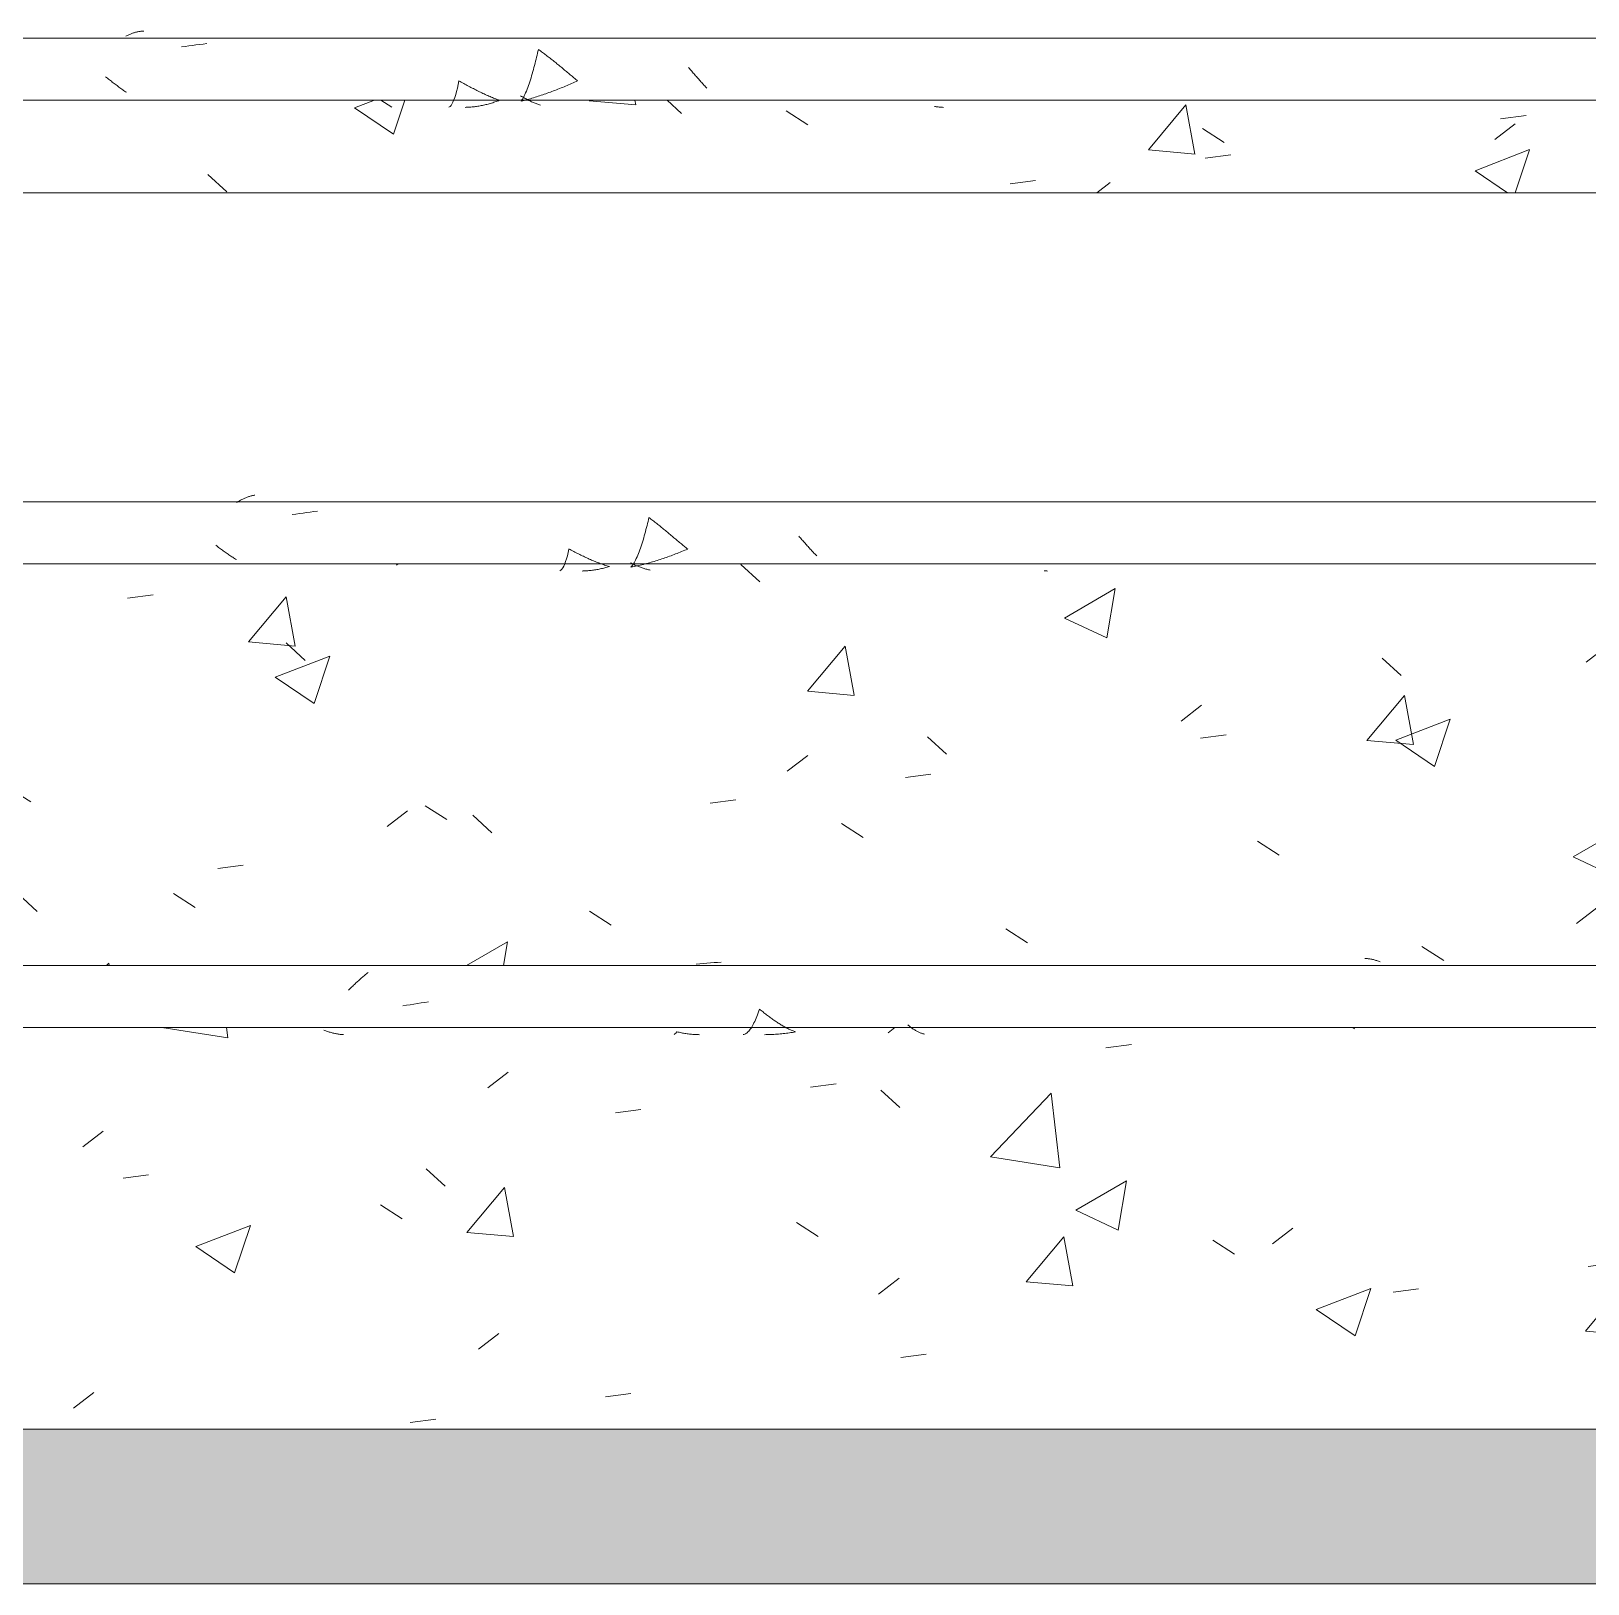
# Model space of a CAD drawing. Header units: millimetres. Extents: x -12680 to 112808, y -16580 to 93550.
# Drawn here: x 87789 to 88292, y -500 to 2 of the extents above; entities that cross this region are included whole.
import ezdxf

# ---------------------------------------------------------------- set-up
doc = ezdxf.new("R2010")
doc.units = ezdxf.units.MM
doc.linetypes.add('Grid Line', pattern=[14, 10, -2, 0, -2])
for name, color, linetype, lineweight in [('NET CAT', 3, 'Continuous', 5), ('NET THAY 1', 41, 'Continuous', 5), ('NET-CAT', 3, 'Continuous', 9), ('NET-THAY', 2, 'Continuous', 15), ('TRUC', 225, 'Continuous', 5)]:
    doc.layers.add(name, color=color, linetype=linetype, lineweight=lineweight)

# ---------------------------------------------------------------- blocks, each defined once
blk = doc.blocks.new('FP_258-MẶT CẮT B-B')
at = {"layer": 'NET THAY 1', "color": 7}
for p, q in [((89109.69, -300), (87285.13, -300)), ((87285.13, -320), (89109.69, -320))]:
    blk.add_line(p, q, dxfattribs=at)
at = {"layer": 'NET THAY 1'}
for p, q in [((88004.99, -299.4), (88003.83, -299.5)), ((88006.15, -299.3), (88004.99, -299.4)), ((88007.31, -299.21), (88006.15, -299.3)), ((88008.47, -299.12), (88007.31, -299.21)), ((88009.62, -299.03), (88008.47, -299.12)), ((88010.78, -298.94), (88009.62, -299.03)), ((88011.94, -298.86), (88010.78, -298.94)), ((88220.4, -297.68), (88220.13, -297.67)), ((88220.68, -297.7), (88220.4, -297.68)), ((88220.95, -297.72), (88220.68, -297.7)), ((88221.23, -297.75), (88220.95, -297.72)), ((88221.51, -297.78), (88221.23, -297.75)), ((88221.78, -297.82), (88221.51, -297.78)), ((88222.06, -297.87), (88221.78, -297.82)), ((88222.34, -297.92), (88222.06, -297.87)), ((88222.61, -297.98), (88222.34, -297.92)), ((88222.89, -298.05), (88222.61, -297.98)), ((88223.16, -298.12), (88222.89, -298.05)), ((88223.44, -298.19), (88223.16, -298.12)), ((88223.71, -298.28), (88223.44, -298.19)), ((88223.99, -298.37), (88223.71, -298.28)), ((88224.26, -298.46), (88223.99, -298.37)), ((88224.53, -298.56), (88224.26, -298.46)), ((88224.81, -298.67), (88224.53, -298.56)), ((88225.08, -298.78), (88224.81, -298.67)), ((87892.19, -307.11), (87891.92, -307.37)), ((87892.45, -306.86), (87892.19, -307.11)), ((87892.72, -306.61), (87892.45, -306.86)), ((87892.99, -306.36), (87892.72, -306.61)), ((87893.25, -306.11), (87892.99, -306.36)), ((87893.52, -305.86), (87893.25, -306.11)), ((87893.78, -305.61), (87893.52, -305.86)), ((87894.05, -305.37), (87893.78, -305.61)), ((87894.31, -305.13), (87894.05, -305.37)), ((87894.57, -304.89), (87894.31, -305.13)), ((87894.83, -304.65), (87894.57, -304.89)), ((87895.1, -304.41), (87894.83, -304.65)), ((87895.36, -304.18), (87895.1, -304.41)), ((87895.62, -303.95), (87895.36, -304.18)), ((87895.88, -303.73), (87895.62, -303.95)), ((87896.13, -303.5), (87895.88, -303.73)), ((87896.39, -303.28), (87896.13, -303.5)), ((87896.65, -303.06), (87896.39, -303.28)), ((87896.91, -302.85), (87896.65, -303.06)), ((87897.16, -302.63), (87896.91, -302.85)), ((87897.42, -302.43), (87897.16, -302.63)), ((87897.68, -302.22), (87897.42, -302.43)), ((87891.65, -307.63), (87891.38, -307.88)), ((87891.92, -307.37), (87891.65, -307.63)), ((87914.89, -312.07), (87913.7, -312.26)), ((87916.07, -311.88), (87914.89, -312.07)), ((87917.25, -311.69), (87916.07, -311.88)), ((87910.15, -312.83), (87908.97, -313.01)), ((87911.34, -312.64), (87910.15, -312.83)), ((87912.52, -312.45), (87911.34, -312.64)), ((87913.7, -312.26), (87912.52, -312.45)), ((88023.21, -316.99), (88022.99, -317.52)), ((88023.43, -316.43), (88023.21, -316.99)), ((88023.65, -315.86), (88023.43, -316.43)), ((88023.87, -315.26), (88023.65, -315.86)), ((88024.08, -314.66), (88023.87, -315.26)), ((88024.29, -314.04), (88024.08, -314.66)), ((88024.58, -314.28), (88024.29, -314.04)), ((88024.88, -314.52), (88024.58, -314.28)), ((88025.17, -314.75), (88024.88, -314.52)), ((88025.46, -314.99), (88025.17, -314.75)), ((88025.76, -315.22), (88025.46, -314.99)), ((88026.05, -315.45), (88025.76, -315.22)), ((88026.34, -315.68), (88026.05, -315.45)), ((88026.63, -315.91), (88026.34, -315.68)), ((88026.93, -316.13), (88026.63, -315.91)), ((88027.22, -316.35), (88026.93, -316.13)), ((88027.51, -316.57), (88027.22, -316.35)), ((88027.8, -316.79), (88027.51, -316.57)), ((88028.08, -317), (88027.8, -316.79)), ((88028.37, -317.21), (88028.08, -317)), ((88028.66, -317.41), (88028.37, -317.21)), ((87883.7, -320.96), (87883.41, -320.84)), ((87883.99, -321.07), (87883.7, -320.96)), ((87884.28, -321.18), (87883.99, -321.07)), ((87884.57, -321.29), (87884.28, -321.18)), ((87884.87, -321.38), (87884.57, -321.29)), ((87885.16, -321.48), (87884.87, -321.38)), ((87885.45, -321.57), (87885.16, -321.48)), ((87885.74, -321.65), (87885.45, -321.57)), ((87886.03, -321.73), (87885.74, -321.65)), ((87886.32, -321.81), (87886.03, -321.73)), ((87886.61, -321.88), (87886.32, -321.81)), ((87886.9, -321.94), (87886.61, -321.88)), ((87887.19, -322), (87886.9, -321.94)), ((87887.48, -322.06), (87887.19, -322)), ((87887.77, -322.11), (87887.48, -322.06)), ((87888.06, -322.15), (87887.77, -322.11)), ((87888.35, -322.19), (87888.06, -322.15)), ((87888.64, -322.23), (87888.35, -322.19)), ((87888.93, -322.26), (87888.64, -322.23)), ((87889.22, -322.28), (87888.93, -322.26)), ((87889.5, -322.3), (87889.22, -322.28)), ((87996.97, -322.1), (87996.66, -322.27)), ((87997.27, -321.81), (87996.97, -322.1)), ((87997.56, -321.42), (87997.27, -321.81)), ((87997.94, -321.49), (87997.57, -321.41)), ((87998.31, -321.57), (87997.94, -321.49)), ((87998.68, -321.65), (87998.31, -321.57)), ((87999.04, -321.72), (87998.68, -321.65)), ((87999.41, -321.79), (87999.04, -321.72)), ((87999.78, -321.86), (87999.41, -321.79)), ((88000.15, -321.92), (87999.78, -321.86)), ((88000.52, -321.97), (88000.15, -321.92)), ((88000.88, -322.03), (88000.52, -321.97)), ((88001.25, -322.07), (88000.88, -322.03)), ((88001.62, -322.12), (88001.25, -322.07)), ((88001.99, -322.16), (88001.62, -322.12)), ((88002.35, -322.19), (88001.99, -322.16)), ((88002.72, -322.22), (88002.35, -322.19)), ((88003.09, -322.25), (88002.72, -322.22)), ((88003.46, -322.28), (88003.09, -322.25)), ((88003.82, -322.29), (88003.46, -322.28)), ((88019.29, -322.26), (88019.04, -322.31)), ((88019.55, -322.17), (88019.29, -322.26)), ((88019.81, -322.04), (88019.55, -322.17)), ((88020.06, -321.89), (88019.81, -322.04)), ((88020.32, -321.69), (88020.06, -321.89)), ((88020.57, -321.46), (88020.32, -321.69)), ((88020.82, -321.2), (88020.57, -321.46)), ((88021.07, -320.91), (88020.82, -321.2)), ((88021.32, -320.59), (88021.07, -320.91)), ((88021.57, -320.23), (88021.32, -320.59)), ((88021.81, -319.85), (88021.57, -320.23)), ((88022.05, -319.43), (88021.81, -319.85)), ((88022.29, -318.99), (88022.05, -319.43)), ((88022.52, -318.53), (88022.29, -318.99)), ((88022.76, -318.04), (88022.52, -318.53)), ((88022.99, -317.52), (88022.76, -318.04)), ((88027.99, -322.28), (88027.49, -322.3)), ((88028.49, -322.25), (88027.99, -322.28)), ((88028.99, -322.23), (88028.49, -322.25)), ((88028.95, -317.62), (88028.66, -317.41)), ((88029.24, -317.82), (88028.95, -317.62)), ((88029.49, -322.2), (88028.99, -322.23)), ((88029.52, -318.01), (88029.24, -317.82)), ((88029.99, -322.16), (88029.49, -322.2)), ((88029.81, -318.21), (88029.52, -318.01)), ((88030.09, -318.4), (88029.81, -318.21)), ((88030.49, -322.12), (88029.99, -322.16)), ((88030.38, -318.58), (88030.09, -318.4)), ((88030.66, -318.76), (88030.38, -318.58)), ((88030.99, -322.08), (88030.49, -322.12)), ((88030.95, -318.94), (88030.66, -318.76)), ((88031.23, -319.12), (88030.95, -318.94)), ((88031.5, -322.03), (88030.99, -322.08)), ((88031.51, -319.29), (88031.23, -319.12)), ((88032, -321.98), (88031.5, -322.03)), ((88031.8, -319.45), (88031.51, -319.29)), ((88032.08, -319.62), (88031.8, -319.45)), ((88032.5, -321.92), (88032, -321.98)), ((88032.36, -319.77), (88032.08, -319.62)), ((88032.64, -319.93), (88032.36, -319.77)), ((88033, -321.86), (88032.5, -321.92)), ((88032.92, -320.08), (88032.64, -319.93)), ((88033.2, -320.22), (88032.92, -320.08)), ((88033.5, -321.8), (88033, -321.86)), ((88033.48, -320.36), (88033.2, -320.22)), ((88033.77, -320.5), (88033.48, -320.36)), ((88034, -321.73), (88033.5, -321.8)), ((88034.04, -320.63), (88033.77, -320.5)), ((88034.5, -321.66), (88034, -321.73)), ((88034.32, -320.76), (88034.04, -320.63)), ((88034.6, -320.88), (88034.32, -320.76)), ((88035, -321.59), (88034.5, -321.66)), ((88034.88, -321), (88034.6, -320.88)), ((88035.16, -321.11), (88034.88, -321)), ((88035.5, -321.51), (88035, -321.59)), ((88035.44, -321.22), (88035.16, -321.11)), ((88035.72, -321.33), (88035.44, -321.22)), ((88036, -321.43), (88035.5, -321.51)), ((88036, -321.43), (88035.72, -321.33)), ((88072.48, -319.31), (88072.25, -319.12)), ((88072.71, -319.5), (88072.48, -319.31)), ((88072.94, -319.68), (88072.71, -319.5)), ((88073.16, -319.86), (88072.94, -319.68)), ((88073.39, -320.03), (88073.16, -319.86)), ((88073.62, -320.2), (88073.39, -320.03)), ((88073.85, -320.36), (88073.62, -320.2)), ((88074.07, -320.51), (88073.85, -320.36)), ((88074.3, -320.66), (88074.07, -320.51)), ((88074.52, -320.81), (88074.3, -320.66)), ((88074.75, -320.94), (88074.52, -320.81)), ((88074.97, -321.07), (88074.75, -320.94)), ((88075.2, -321.2), (88074.97, -321.07)), ((88075.42, -321.32), (88075.2, -321.2)), ((88075.65, -321.43), (88075.42, -321.32)), ((88075.87, -321.53), (88075.65, -321.43)), ((88076.09, -321.63), (88075.87, -321.53)), ((88076.32, -321.73), (88076.09, -321.63)), ((88076.54, -321.81), (88076.32, -321.73)), ((88076.76, -321.89), (88076.54, -321.81)), ((88076.98, -321.97), (88076.76, -321.89)), ((88077.2, -322.03), (88076.98, -321.97)), ((88077.43, -322.09), (88077.2, -322.03)), ((88077.65, -322.15), (88077.43, -322.09)), ((87889.79, -322.32), (87889.5, -322.3)), ((88004.19, -322.31), (88003.82, -322.29)), ((88004.56, -322.32), (88004.19, -322.31)), ((88004.93, -322.33), (88004.56, -322.32)), ((88026.49, -322.32), (88025.98, -322.33)), ((88026.99, -322.31), (88026.49, -322.32)), ((88027.49, -322.3), (88026.99, -322.31))]:
    blk.add_line(p, q, dxfattribs=at)
blk = doc.blocks.new('FP_259-MẶT CẮT B-B')
at = {"layer": 'NET THAY 1', "color": 7}
for p, q in [((89074.01, -150), (87285.13, -150)), ((87285.13, -170), (89074.01, -170))]:
    blk.add_line(p, q, dxfattribs=at)
at = {"layer": 'NET THAY 1'}
for p, q in [((87855.39, -150.04), (87855.14, -150.19)), ((87855.64, -149.88), (87855.39, -150.04)), ((87855.89, -149.74), (87855.64, -149.88)), ((87856.14, -149.59), (87855.89, -149.74)), ((87856.39, -149.45), (87856.14, -149.59)), ((87856.64, -149.32), (87856.39, -149.45)), ((87856.89, -149.19), (87856.64, -149.32)), ((87857.14, -149.07), (87856.89, -149.19)), ((87857.38, -148.95), (87857.14, -149.07)), ((87857.63, -148.84), (87857.38, -148.95)), ((87857.88, -148.73), (87857.63, -148.84)), ((87858.12, -148.62), (87857.88, -148.73)), ((87858.37, -148.53), (87858.12, -148.62)), ((87858.61, -148.43), (87858.37, -148.53)), ((87858.86, -148.34), (87858.61, -148.43)), ((87859.11, -148.26), (87858.86, -148.34)), ((87859.35, -148.18), (87859.11, -148.26)), ((87859.6, -148.11), (87859.35, -148.18)), ((87859.84, -148.05), (87859.6, -148.11)), ((87860.09, -147.98), (87859.84, -148.05)), ((87860.33, -147.93), (87860.09, -147.98)), ((87860.58, -147.88), (87860.33, -147.93)), ((87860.82, -147.83), (87860.58, -147.88)), ((87861.06, -147.79), (87860.82, -147.83)), ((87874.32, -153.92), (87873.15, -154.08)), ((87875.49, -153.75), (87874.32, -153.92)), ((87876.65, -153.58), (87875.49, -153.75)), ((87877.82, -153.42), (87876.65, -153.58)), ((87878.99, -153.26), (87877.82, -153.42)), ((87880.15, -153.1), (87878.99, -153.26)), ((87881.32, -152.94), (87880.15, -153.1)), ((87988.41, -155.67), (87988.25, -156.31)), ((87988.56, -155.04), (87988.41, -155.67)), ((87988.88, -155.28), (87988.56, -155.04)), ((87989.2, -155.51), (87988.88, -155.28)), ((87989.51, -155.75), (87989.2, -155.51)), ((87989.83, -156), (87989.51, -155.75)), ((87990.15, -156.24), (87989.83, -156)), ((87987.04, -160.98), (87986.85, -161.65)), ((87987.22, -160.3), (87987.04, -160.98)), ((87987.41, -159.63), (87987.22, -160.3)), ((87987.58, -158.95), (87987.41, -159.63)), ((87987.76, -158.28), (87987.58, -158.95)), ((87987.93, -157.62), (87987.76, -158.28)), ((87988.09, -156.96), (87987.93, -157.62)), ((87988.25, -156.31), (87988.09, -156.96)), ((87990.46, -156.48), (87990.15, -156.24)), ((87990.77, -156.73), (87990.46, -156.48)), ((87991.09, -156.98), (87990.77, -156.73)), ((87991.4, -157.23), (87991.09, -156.98)), ((87991.71, -157.48), (87991.4, -157.23)), ((87992.03, -157.73), (87991.71, -157.48)), ((87992.34, -157.98), (87992.03, -157.73)), ((87992.65, -158.23), (87992.34, -157.98)), ((87992.96, -158.49), (87992.65, -158.23)), ((87993.27, -158.74), (87992.96, -158.49)), ((87993.58, -159), (87993.27, -158.74)), ((87993.88, -159.25), (87993.58, -159)), ((87994.19, -159.51), (87993.88, -159.25)), ((87994.5, -159.77), (87994.19, -159.51)), ((87994.8, -160.02), (87994.5, -159.77)), ((87995.11, -160.28), (87994.8, -160.02)), ((87995.42, -160.53), (87995.11, -160.28)), ((87995.72, -160.79), (87995.42, -160.53)), ((87996.02, -161.05), (87995.72, -160.79)), ((87996.33, -161.3), (87996.02, -161.05)), ((88037.29, -161.34), (88037.04, -161.05)), ((87848.72, -164.2), (87848.42, -163.96)), ((87849.03, -164.44), (87848.72, -164.2)), ((87849.34, -164.67), (87849.03, -164.44)), ((87849.65, -164.9), (87849.34, -164.67)), ((87849.96, -165.13), (87849.65, -164.9)), ((87850.26, -165.36), (87849.96, -165.13)), ((87850.57, -165.59), (87850.26, -165.36)), ((87850.87, -165.81), (87850.57, -165.59)), ((87851.18, -166.03), (87850.87, -165.81)), ((87851.48, -166.25), (87851.18, -166.03)), ((87962.66, -165.21), (87962.41, -166.33)), ((87963.05, -165.4), (87962.66, -165.19)), ((87963.44, -165.61), (87963.05, -165.4)), ((87963.83, -165.82), (87963.44, -165.61)), ((87964.22, -166.02), (87963.83, -165.82)), ((87964.61, -166.22), (87964.22, -166.02)), ((87985.39, -166.1), (87985.16, -166.68)), ((87985.61, -165.51), (87985.39, -166.1)), ((87985.83, -164.9), (87985.61, -165.51)), ((87986.04, -164.27), (87985.83, -164.9)), ((87986.25, -163.63), (87986.04, -164.27)), ((87986.45, -162.98), (87986.25, -163.63)), ((87986.65, -162.32), (87986.45, -162.98)), ((87986.85, -161.65), (87986.65, -162.32)), ((87996.63, -161.55), (87996.33, -161.3)), ((87996.93, -161.81), (87996.63, -161.55)), ((87997.23, -162.06), (87996.93, -161.81)), ((87997.53, -162.31), (87997.23, -162.06)), ((87997.83, -162.57), (87997.53, -162.31)), ((87998.13, -162.82), (87997.83, -162.57)), ((87998.43, -163.06), (87998.13, -162.82)), ((87998.73, -163.31), (87998.43, -163.06)), ((87999.13, -166.04), (87998.64, -166.24)), ((87999.03, -163.56), (87998.73, -163.31)), ((87999.32, -163.8), (87999.03, -163.56)), ((87999.62, -165.84), (87999.13, -166.04)), ((87999.62, -164.05), (87999.32, -163.8)), ((87999.92, -164.29), (87999.62, -164.05)), ((88000.11, -165.64), (87999.62, -165.84)), ((88000.21, -164.53), (87999.92, -164.29)), ((88000.6, -165.44), (88000.11, -165.64)), ((88000.5, -164.76), (88000.21, -164.53)), ((88000.8, -165), (88000.5, -164.76)), ((88001.09, -165.23), (88000.6, -165.44)), ((88001.09, -165.23), (88000.8, -165)), ((88037.55, -161.63), (88037.29, -161.34)), ((88037.8, -161.91), (88037.55, -161.63)), ((88038.05, -162.2), (88037.8, -161.91)), ((88038.3, -162.49), (88038.05, -162.2)), ((88038.54, -162.77), (88038.3, -162.49)), ((88038.79, -163.05), (88038.54, -162.77)), ((88039.04, -163.33), (88038.79, -163.05)), ((88039.28, -163.61), (88039.04, -163.33)), ((88039.53, -163.89), (88039.28, -163.61)), ((88039.77, -164.16), (88039.53, -163.89)), ((88040.02, -164.44), (88039.77, -164.16)), ((88040.26, -164.71), (88040.02, -164.44)), ((88040.5, -164.98), (88040.26, -164.71)), ((88040.74, -165.24), (88040.5, -164.98)), ((88040.98, -165.5), (88040.74, -165.24)), ((88041.22, -165.76), (88040.98, -165.5)), ((88041.46, -166.02), (88041.22, -165.76)), ((88041.7, -166.27), (88041.46, -166.02)), ((87851.78, -166.47), (87851.48, -166.25)), ((87852.09, -166.68), (87851.78, -166.47)), ((87852.39, -166.89), (87852.09, -166.68)), ((87852.69, -167.1), (87852.39, -166.89)), ((87852.99, -167.31), (87852.69, -167.1)), ((87853.29, -167.51), (87852.99, -167.31)), ((87853.6, -167.71), (87853.29, -167.51)), ((87853.9, -167.9), (87853.6, -167.71)), ((87854.19, -168.09), (87853.9, -167.9)), ((87854.49, -168.28), (87854.19, -168.09)), ((87854.79, -168.47), (87854.49, -168.28)), ((87855.09, -168.65), (87854.79, -168.47)), ((87961.02, -170.72), (87960.71, -171.29)), ((87961.32, -170.04), (87961.02, -170.72)), ((87961.61, -169.25), (87961.32, -170.04)), ((87961.89, -168.36), (87961.61, -169.25)), ((87962.16, -167.39), (87961.89, -168.36)), ((87962.41, -166.33), (87962.16, -167.39)), ((87965, -166.42), (87964.61, -166.22)), ((87965.39, -166.62), (87965, -166.42)), ((87965.78, -166.82), (87965.39, -166.62)), ((87966.17, -167.01), (87965.78, -166.82)), ((87966.56, -167.2), (87966.17, -167.01)), ((87966.94, -167.39), (87966.56, -167.2)), ((87967.33, -167.58), (87966.94, -167.39)), ((87967.72, -167.76), (87967.33, -167.58)), ((87968.1, -167.94), (87967.72, -167.76)), ((87968.49, -168.12), (87968.1, -167.94)), ((87968.87, -168.29), (87968.49, -168.12)), ((87969.26, -168.46), (87968.87, -168.29)), ((87969.64, -168.63), (87969.26, -168.46)), ((87970.02, -168.8), (87969.64, -168.63)), ((87970.41, -168.96), (87970.02, -168.8)), ((87970.79, -169.12), (87970.41, -168.96)), ((87971.17, -169.27), (87970.79, -169.12)), ((87971.55, -169.42), (87971.17, -169.27)), ((87971.94, -169.57), (87971.55, -169.42)), ((87972.32, -169.72), (87971.94, -169.57)), ((87972.7, -169.86), (87972.32, -169.72)), ((87973.08, -170), (87972.7, -169.86)), ((87973.46, -170.13), (87973.08, -170)), ((87973.84, -170.27), (87973.46, -170.13)), ((87974.22, -170.39), (87973.84, -170.27)), ((87974.6, -170.52), (87974.22, -170.39)), ((87974.65, -171.19), (87974.28, -171.29)), ((87974.98, -170.64), (87974.6, -170.52)), ((87975.01, -171.09), (87974.65, -171.19)), ((87975.36, -170.75), (87974.98, -170.64)), ((87975.37, -170.98), (87975.01, -171.09)), ((87975.74, -170.86), (87975.36, -170.75)), ((87975.74, -170.86), (87975.37, -170.98)), ((87982.86, -169.81), (87982.57, -169.66)), ((87983, -170.79), (87982.74, -171.1)), ((87983.24, -171), (87982.74, -171.1)), ((87983.16, -169.96), (87982.86, -169.81)), ((87983.25, -170.45), (87983, -170.79)), ((87983.45, -170.11), (87983.16, -169.96)), ((87983.75, -170.9), (87983.24, -171)), ((87983.5, -170.07), (87983.25, -170.45)), ((87983.75, -170.25), (87983.45, -170.11)), ((87983.75, -169.67), (87983.5, -170.07)), ((87983.99, -169.24), (87983.75, -169.67)), ((87984.04, -170.39), (87983.75, -170.25)), ((87984.25, -170.79), (87983.75, -170.9)), ((87984.23, -168.78), (87983.99, -169.24)), ((87984.33, -170.52), (87984.04, -170.39)), ((87984.47, -168.29), (87984.23, -168.78)), ((87984.75, -170.68), (87984.25, -170.79)), ((87984.63, -170.65), (87984.33, -170.52)), ((87984.7, -167.78), (87984.47, -168.29)), ((87984.92, -170.78), (87984.63, -170.65)), ((87984.94, -167.24), (87984.7, -167.78)), ((87985.25, -170.56), (87984.75, -170.68)), ((87985.21, -170.9), (87984.92, -170.78)), ((87985.16, -166.68), (87984.94, -167.24)), ((87985.5, -171.01), (87985.21, -170.9)), ((87985.75, -170.44), (87985.25, -170.56)), ((87985.8, -171.13), (87985.5, -171.01)), ((87986.25, -170.32), (87985.75, -170.44)), ((87986.09, -171.23), (87985.8, -171.13)), ((87986.75, -170.19), (87986.25, -170.32)), ((87987.25, -170.06), (87986.75, -170.19)), ((87987.75, -169.93), (87987.25, -170.06)), ((87988.25, -169.79), (87987.75, -169.93)), ((87988.74, -169.65), (87988.25, -169.79)), ((87989.24, -169.51), (87988.74, -169.65)), ((87989.74, -169.36), (87989.24, -169.51)), ((87990.24, -169.21), (87989.74, -169.36)), ((87990.74, -169.06), (87990.24, -169.21)), ((87991.23, -168.91), (87990.74, -169.06)), ((87991.73, -168.75), (87991.23, -168.91)), ((87992.23, -168.59), (87991.73, -168.75)), ((87992.72, -168.42), (87992.23, -168.59)), ((87993.22, -168.25), (87992.72, -168.42)), ((87993.71, -168.08), (87993.22, -168.25)), ((87994.21, -167.91), (87993.71, -168.08)), ((87994.7, -167.73), (87994.21, -167.91)), ((87995.2, -167.56), (87994.7, -167.73)), ((87995.69, -167.37), (87995.2, -167.56)), ((87996.18, -167.19), (87995.69, -167.37)), ((87996.68, -167), (87996.18, -167.19)), ((87997.17, -166.82), (87996.68, -167)), ((87997.66, -166.63), (87997.17, -166.82)), ((87998.15, -166.43), (87997.66, -166.63)), ((87998.64, -166.24), (87998.15, -166.43)), ((88041.94, -166.52), (88041.7, -166.27)), ((88042.18, -166.76), (88041.94, -166.52)), ((88042.41, -167), (88042.18, -166.76)), ((88042.65, -167.24), (88042.41, -167)), ((88042.88, -167.47), (88042.65, -167.24)), ((87960.08, -172.07), (87959.75, -172.26)), ((87960.39, -171.74), (87960.08, -172.07)), ((87960.71, -171.29), (87960.39, -171.74)), ((87967.32, -172.32), (87966.95, -172.33)), ((87967.68, -172.31), (87967.32, -172.32)), ((87968.05, -172.29), (87967.68, -172.31)), ((87968.42, -172.27), (87968.05, -172.29)), ((87968.79, -172.24), (87968.42, -172.27)), ((87969.15, -172.21), (87968.79, -172.24)), ((87969.52, -172.18), (87969.15, -172.21)), ((87969.89, -172.14), (87969.52, -172.18)), ((87970.25, -172.09), (87969.89, -172.14)), ((87970.62, -172.04), (87970.25, -172.09)), ((87970.99, -171.99), (87970.62, -172.04)), ((87971.35, -171.93), (87970.99, -171.99)), ((87971.72, -171.86), (87971.35, -171.93)), ((87972.09, -171.79), (87971.72, -171.86)), ((87972.45, -171.72), (87972.09, -171.79)), ((87972.82, -171.64), (87972.45, -171.72)), ((87973.18, -171.56), (87972.82, -171.64)), ((87973.55, -171.48), (87973.18, -171.56)), ((87973.92, -171.38), (87973.55, -171.48)), ((87974.28, -171.29), (87973.92, -171.38)), ((87986.38, -171.33), (87986.09, -171.23)), ((87986.67, -171.43), (87986.38, -171.33)), ((87986.96, -171.52), (87986.67, -171.43)), ((87987.25, -171.61), (87986.96, -171.52)), ((87987.54, -171.69), (87987.25, -171.61)), ((87987.83, -171.77), (87987.54, -171.69)), ((87988.12, -171.84), (87987.83, -171.77)), ((87988.42, -171.91), (87988.12, -171.84)), ((87988.71, -171.97), (87988.42, -171.91)), ((87988.99, -172.03), (87988.71, -171.97)), ((88116.7, -172.29), (88116.43, -172.27)), ((88116.98, -172.31), (88116.7, -172.29)), ((88117.26, -172.32), (88116.98, -172.31)), ((88117.53, -172.33), (88117.26, -172.32))]:
    blk.add_line(p, q, dxfattribs=at)
blk = doc.blocks.new('FP_260-MẶT CẮT B-B')
at = {"layer": 'NET THAY 1'}
for p, q in [((87819.56, 0.81), (87819.31, 0.68)), ((87819.8, 0.93), (87819.56, 0.81)), ((87820.05, 1.05), (87819.8, 0.93)), ((87820.3, 1.16), (87820.05, 1.05)), ((87820.55, 1.27), (87820.3, 1.16)), ((87820.79, 1.37), (87820.55, 1.27)), ((87821.04, 1.47), (87820.79, 1.37)), ((87821.28, 1.57), (87821.04, 1.47)), ((87821.53, 1.65), (87821.28, 1.57)), ((87821.78, 1.74), (87821.53, 1.65)), ((87822.02, 1.81), (87821.78, 1.74)), ((87822.27, 1.89), (87822.02, 1.81)), ((87822.51, 1.95), (87822.27, 1.89)), ((87822.76, 2.01), (87822.51, 1.95)), ((87823, 2.07), (87822.76, 2.01)), ((87823.24, 2.12), (87823, 2.07)), ((87823.49, 2.17), (87823.24, 2.12)), ((87823.73, 2.21), (87823.49, 2.17)), ((87823.98, 2.24), (87823.73, 2.21)), ((87824.22, 2.27), (87823.98, 2.24)), ((87824.47, 2.29), (87824.22, 2.27)), ((87824.71, 2.31), (87824.47, 2.29)), ((87824.95, 2.32), (87824.71, 2.31)), ((87825.2, 2.33), (87824.95, 2.32)), ((87838.54, -2.61), (87837.37, -2.76)), ((87839.7, -2.45), (87838.54, -2.61)), ((87840.87, -2.3), (87839.7, -2.45)), ((87842.03, -2.15), (87840.87, -2.3)), ((87843.2, -2), (87842.03, -2.15)), ((87844.36, -1.86), (87843.2, -2)), ((87845.52, -1.71), (87844.36, -1.86)), ((87952.51, -4.84), (87952.35, -5.47)), ((87952.65, -4.24), (87952.51, -4.84)), ((87952.8, -3.65), (87952.65, -4.24)), ((87953.12, -3.87), (87952.8, -3.65)), ((87953.44, -4.09), (87953.12, -3.87)), ((87953.76, -4.32), (87953.44, -4.09)), ((87954.08, -4.55), (87953.76, -4.32)), ((87954.4, -4.78), (87954.08, -4.55)), ((87954.72, -5.01), (87954.4, -4.78)), ((87955.03, -5.25), (87954.72, -5.01)), ((87951.36, -9.41), (87951.18, -10.09)), ((87951.54, -8.74), (87951.36, -9.41)), ((87951.71, -8.07), (87951.54, -8.74)), ((87951.88, -7.4), (87951.71, -8.07)), ((87952.04, -6.75), (87951.88, -7.4)), ((87952.2, -6.1), (87952.04, -6.75)), ((87952.35, -5.47), (87952.2, -6.1)), ((87955.35, -5.49), (87955.03, -5.25)), ((87955.67, -5.73), (87955.35, -5.49)), ((87955.98, -5.97), (87955.67, -5.73)), ((87956.3, -6.21), (87955.98, -5.97)), ((87956.61, -6.45), (87956.3, -6.21)), ((87956.93, -6.7), (87956.61, -6.45)), ((87957.24, -6.95), (87956.93, -6.7)), ((87957.56, -7.2), (87957.24, -6.95)), ((87957.87, -7.45), (87957.56, -7.2)), ((87958.18, -7.7), (87957.87, -7.45)), ((87958.49, -7.95), (87958.18, -7.7)), ((87958.8, -8.2), (87958.49, -7.95)), ((87959.11, -8.46), (87958.8, -8.2)), ((87959.42, -8.71), (87959.11, -8.46)), ((87959.73, -8.97), (87959.42, -8.71)), ((87960.04, -9.22), (87959.73, -8.97)), ((87960.35, -9.48), (87960.04, -9.22)), ((87960.65, -9.73), (87960.35, -9.48)), ((87960.96, -9.99), (87960.65, -9.73)), ((87961.27, -10.25), (87960.96, -9.99)), ((88001.62, -9.77), (88001.37, -9.48)), ((88001.88, -10.06), (88001.62, -9.77)), ((88002.13, -10.35), (88001.88, -10.06)), ((87813.1, -12.7), (87812.78, -12.45)), ((87813.41, -12.94), (87813.1, -12.7)), ((87813.72, -13.19), (87813.41, -12.94)), ((87814.03, -13.43), (87813.72, -13.19)), ((87814.34, -13.67), (87814.03, -13.43)), ((87814.65, -13.91), (87814.34, -13.67)), ((87814.96, -14.15), (87814.65, -13.91)), ((87815.27, -14.39), (87814.96, -14.15)), ((87815.58, -14.62), (87815.27, -14.39)), ((87815.88, -14.85), (87815.58, -14.62)), ((87816.19, -15.09), (87815.88, -14.85)), ((87816.5, -15.31), (87816.19, -15.09)), ((87926.81, -14.96), (87926.57, -16.12)), ((87927.04, -13.75), (87926.81, -14.96)), ((87927.44, -13.95), (87927.05, -13.73)), ((87927.84, -14.17), (87927.44, -13.95)), ((87928.23, -14.39), (87927.84, -14.17)), ((87928.62, -14.61), (87928.23, -14.39)), ((87929.02, -14.82), (87928.62, -14.61)), ((87929.41, -15.04), (87929.02, -14.82)), ((87929.8, -15.25), (87929.41, -15.04)), ((87949.79, -14.7), (87949.57, -15.31)), ((87950, -14.06), (87949.79, -14.7)), ((87950.21, -13.42), (87950, -14.06)), ((87950.41, -12.77), (87950.21, -13.42)), ((87950.61, -12.1), (87950.41, -12.77)), ((87950.8, -11.44), (87950.61, -12.1)), ((87950.99, -10.76), (87950.8, -11.44)), ((87951.18, -10.09), (87950.99, -10.76)), ((87961.57, -10.5), (87961.27, -10.25)), ((87961.88, -10.76), (87961.57, -10.5)), ((87962.18, -11.01), (87961.88, -10.76)), ((87962.56, -15.05), (87962.07, -15.25)), ((87962.48, -11.27), (87962.18, -11.01)), ((87962.78, -11.52), (87962.48, -11.27)), ((87963.05, -14.84), (87962.56, -15.05)), ((87963.09, -11.78), (87962.78, -11.52)), ((87963.53, -14.63), (87963.05, -14.84)), ((87963.39, -12.03), (87963.09, -11.78)), ((87963.69, -12.28), (87963.39, -12.03)), ((87964.02, -14.42), (87963.53, -14.63)), ((87963.99, -12.54), (87963.69, -12.28)), ((87964.29, -12.79), (87963.99, -12.54)), ((87964.51, -14.2), (87964.02, -14.42)), ((87964.59, -13.03), (87964.29, -12.79)), ((87964.99, -13.99), (87964.51, -14.2)), ((87964.88, -13.28), (87964.59, -13.03)), ((87965.18, -13.53), (87964.88, -13.28)), ((87965.48, -13.77), (87964.99, -13.99)), ((87965.48, -13.77), (87965.18, -13.53)), ((88002.39, -10.64), (88002.13, -10.35)), ((88002.64, -10.93), (88002.39, -10.64)), ((88002.89, -11.22), (88002.64, -10.93)), ((88003.15, -11.51), (88002.89, -11.22)), ((88003.4, -11.8), (88003.15, -11.51)), ((88003.65, -12.09), (88003.4, -11.8)), ((88003.9, -12.37), (88003.65, -12.09)), ((88004.14, -12.66), (88003.9, -12.37)), ((88004.39, -12.94), (88004.14, -12.66)), ((88004.64, -13.22), (88004.39, -12.94)), ((88004.89, -13.5), (88004.64, -13.22)), ((88005.13, -13.78), (88004.89, -13.5)), ((88005.38, -14.06), (88005.13, -13.78)), ((88005.62, -14.33), (88005.38, -14.06)), ((88005.86, -14.6), (88005.62, -14.33)), ((88006.1, -14.87), (88005.86, -14.6)), ((88006.35, -15.14), (88006.1, -14.87)), ((87816.8, -15.54), (87816.5, -15.31)), ((87817.11, -15.77), (87816.8, -15.54)), ((87817.41, -15.99), (87817.11, -15.77)), ((87817.72, -16.21), (87817.41, -15.99)), ((87818.02, -16.42), (87817.72, -16.21)), ((87818.32, -16.64), (87818.02, -16.42)), ((87818.63, -16.85), (87818.32, -16.64)), ((87818.93, -17.06), (87818.63, -16.85)), ((87819.23, -17.26), (87818.93, -17.06)), ((87819.53, -17.46), (87819.23, -17.26)), ((87925.46, -19.95), (87925.15, -20.66)), ((87925.75, -19.14), (87925.46, -19.95)), ((87926.04, -18.22), (87925.75, -19.14)), ((87926.31, -17.21), (87926.04, -18.22)), ((87926.57, -16.12), (87926.31, -17.21)), ((87930.19, -15.46), (87929.8, -15.25)), ((87930.58, -15.67), (87930.19, -15.46)), ((87930.97, -15.88), (87930.58, -15.67)), ((87931.36, -16.08), (87930.97, -15.88)), ((87931.75, -16.28), (87931.36, -16.08)), ((87932.14, -16.48), (87931.75, -16.28)), ((87932.53, -16.68), (87932.14, -16.48)), ((87932.92, -16.87), (87932.53, -16.68)), ((87933.31, -17.07), (87932.92, -16.87)), ((87933.69, -17.26), (87933.31, -17.07)), ((87934.08, -17.44), (87933.69, -17.26)), ((87934.47, -17.63), (87934.08, -17.44)), ((87934.85, -17.81), (87934.47, -17.63)), ((87935.24, -17.99), (87934.85, -17.81)), ((87935.62, -18.17), (87935.24, -17.99)), ((87936.01, -18.34), (87935.62, -18.17)), ((87936.39, -18.51), (87936.01, -18.34)), ((87936.78, -18.68), (87936.39, -18.51)), ((87937.16, -18.84), (87936.78, -18.68)), ((87937.54, -19), (87937.16, -18.84)), ((87937.93, -19.16), (87937.54, -19)), ((87938.31, -19.32), (87937.93, -19.16)), ((87938.69, -19.47), (87938.31, -19.32)), ((87939.07, -19.62), (87938.69, -19.47)), ((87939.45, -19.76), (87939.07, -19.62)), ((87939.84, -19.9), (87939.45, -19.76)), ((87940.22, -20.04), (87939.84, -19.9)), ((87940.22, -20.04), (87939.85, -20.18)), ((87947.32, -18.79), (87947.02, -18.61)), ((87947.47, -19.95), (87947.22, -20.33)), ((87947.62, -18.96), (87947.32, -18.79)), ((87947.72, -19.53), (87947.47, -19.95)), ((87947.92, -19.13), (87947.62, -18.96)), ((87947.96, -19.09), (87947.72, -19.53)), ((87948.22, -20.08), (87947.72, -20.21)), ((87948.21, -19.3), (87947.92, -19.13)), ((87948.2, -18.62), (87947.96, -19.09)), ((87948.44, -18.13), (87948.2, -18.62)), ((87948.51, -19.46), (87948.21, -19.3)), ((87948.72, -19.94), (87948.22, -20.08)), ((87948.67, -17.61), (87948.44, -18.13)), ((87948.81, -19.62), (87948.51, -19.46)), ((87948.91, -17.06), (87948.67, -17.61)), ((87949.22, -19.81), (87948.72, -19.94)), ((87949.1, -19.78), (87948.81, -19.62)), ((87949.13, -16.5), (87948.91, -17.06)), ((87949.4, -19.93), (87949.1, -19.78)), ((87949.36, -15.92), (87949.13, -16.5)), ((87949.72, -19.67), (87949.22, -19.81)), ((87949.57, -15.31), (87949.36, -15.92)), ((87949.69, -20.08), (87949.4, -19.93)), ((87949.98, -20.22), (87949.69, -20.08)), ((87950.22, -19.53), (87949.72, -19.67)), ((87950.72, -19.38), (87950.22, -19.53)), ((87951.22, -19.23), (87950.72, -19.38)), ((87951.71, -19.08), (87951.22, -19.23)), ((87952.21, -18.92), (87951.71, -19.08)), ((87952.71, -18.76), (87952.21, -18.92)), ((87953.2, -18.6), (87952.71, -18.76)), ((87953.7, -18.44), (87953.2, -18.6)), ((87954.19, -18.27), (87953.7, -18.44)), ((87954.69, -18.1), (87954.19, -18.27)), ((87955.18, -17.93), (87954.69, -18.1)), ((87955.68, -17.75), (87955.18, -17.93)), ((87956.17, -17.57), (87955.68, -17.75)), ((87956.67, -17.39), (87956.17, -17.57)), ((87957.16, -17.21), (87956.67, -17.39)), ((87957.65, -17.02), (87957.16, -17.21)), ((87958.14, -16.84), (87957.65, -17.02)), ((87958.64, -16.65), (87958.14, -16.84)), ((87959.13, -16.45), (87958.64, -16.65)), ((87959.62, -16.26), (87959.13, -16.45)), ((87960.11, -16.06), (87959.62, -16.26)), ((87960.6, -15.86), (87960.11, -16.06)), ((87961.09, -15.66), (87960.6, -15.86)), ((87961.58, -15.46), (87961.09, -15.66)), ((87962.07, -15.25), (87961.58, -15.46)), ((88006.59, -15.4), (88006.35, -15.14)), ((88006.83, -15.66), (88006.59, -15.4)), ((88007.07, -15.92), (88006.83, -15.66)), ((88007.31, -16.17), (88007.07, -15.92)), ((87924.2, -22.06), (87923.87, -22.26)), ((87924.52, -21.72), (87924.2, -22.06)), ((87924.84, -21.25), (87924.52, -21.72)), ((87925.15, -20.66), (87924.84, -21.25)), ((87929.46, -22.32), (87929.09, -22.33)), ((87929.83, -22.31), (87929.46, -22.32)), ((87930.21, -22.29), (87929.83, -22.31)), ((87930.58, -22.27), (87930.21, -22.29)), ((87930.95, -22.24), (87930.58, -22.27)), ((87931.32, -22.21), (87930.95, -22.24)), ((87931.7, -22.17), (87931.32, -22.21)), ((87932.07, -22.13), (87931.7, -22.17)), ((87932.44, -22.08), (87932.07, -22.13)), ((87932.81, -22.03), (87932.44, -22.08)), ((87933.19, -21.98), (87932.81, -22.03)), ((87933.56, -21.91), (87933.19, -21.98)), ((87933.93, -21.85), (87933.56, -21.91)), ((87934.3, -21.78), (87933.93, -21.85)), ((87934.67, -21.7), (87934.3, -21.78)), ((87935.04, -21.62), (87934.67, -21.7)), ((87935.41, -21.54), (87935.04, -21.62)), ((87935.79, -21.45), (87935.41, -21.54)), ((87936.16, -21.36), (87935.79, -21.45)), ((87936.53, -21.26), (87936.16, -21.36)), ((87936.9, -21.16), (87936.53, -21.26)), ((87937.27, -21.05), (87936.9, -21.16)), ((87937.64, -20.94), (87937.27, -21.05)), ((87938.01, -20.82), (87937.64, -20.94)), ((87938.38, -20.7), (87938.01, -20.82)), ((87938.74, -20.58), (87938.38, -20.7)), ((87939.11, -20.45), (87938.74, -20.58)), ((87939.48, -20.32), (87939.11, -20.45)), ((87939.85, -20.18), (87939.48, -20.32)), ((87947.72, -20.21), (87947.22, -20.33)), ((87950.28, -20.36), (87949.98, -20.22)), ((87950.57, -20.5), (87950.28, -20.36)), ((87950.87, -20.63), (87950.57, -20.5)), ((87951.16, -20.75), (87950.87, -20.63)), ((87951.45, -20.87), (87951.16, -20.75)), ((87951.74, -20.99), (87951.45, -20.87)), ((87952.04, -21.1), (87951.74, -20.99)), ((87952.33, -21.21), (87952.04, -21.1)), ((87952.62, -21.31), (87952.33, -21.21)), ((87952.91, -21.41), (87952.62, -21.31)), ((87953.2, -21.5), (87952.91, -21.41)), ((87953.49, -21.59), (87953.2, -21.5)), ((88081.22, -22.07), (88080.93, -22.02)), ((88081.51, -22.12), (88081.22, -22.07)), ((88081.8, -22.16), (88081.51, -22.12)), ((88082.09, -22.2), (88081.8, -22.16)), ((88082.38, -22.24), (88082.09, -22.2)), ((88082.67, -22.26), (88082.38, -22.24)), ((88082.95, -22.29), (88082.67, -22.26)), ((88083.24, -22.31), (88082.95, -22.29)), ((88083.53, -22.32), (88083.24, -22.31)), ((88083.82, -22.33), (88083.53, -22.32))]:
    blk.add_line(p, q, dxfattribs=at)
at = {"layer": 'NET THAY 1', "color": 7}
for p, q in [((89038.33, 0), (87285.13, 0)), ((87285.13, -20), (89038.33, -20))]:
    blk.add_line(p, q, dxfattribs=at)
blk = doc.blocks.new('ALC1807-ASCENT PLAZA-TANG 1_2_rvt-1-MẶT CẮT B-B')
at = {"layer": 'NET CAT'}
h = blk.add_hatch(dxfattribs=at)
h.set_pattern_fill('FP_1', style=0, pattern_type=2)
h.set_pattern_definition([(45, (41557.3, 40400), (-476.2456, 476.2456), []), (45, (41652.6, 40400), (-476.2456, 476.2456), []), (45, (41462.1, 40400), (-476.2456, 476.2456), []), (45, (41938.3, 40400), (-476.2456, 476.2456), []), (45, (42033.6, 40400), (-476.2456, 476.2456), []), (0, (41843.1, 40495.25), (0, 952.5), [95.25, -857.25]), (0, (41938.3, 40590.5), (0, 952.5), [95.25, -857.25]), (45, (41843.1, 40495.25), (0, 952.491), [134.684, -1212.342]), (45, (41938.3, 40495.25), (0, 952.491), [134.684, -1212.342]), (0, (41843.1, 40495.25), (0, 952.5), [95.25, -857.25]), (90, (41366.8, 40495.25), (-952.5, 6e-14), [95.25, -857.25]), (90, (41462.1, 40495.25), (-952.5, 6e-14), [190.5, -762]), (45, (41366.8, 40590.5), (0, 952.491), [134.684, -1212.342]), (90, (42224.1, 40781), (-952.5, 6e-14), [95.25, -857.25]), (0, (42128.8, 40781), (0, 952.5), [95.25, -857.25]), (45, (42128.8, 40781), (0, 952.491), [134.684, -1212.342]), (0, (42319.3, 40495.25), (0, 952.5), [95.25, -857.25]), (0, (42319.3, 40971.5), (0, 952.5), [95.25, -857.25]), (90, (42509.8, 41066.75), (-952.5, 6e-14), [95.25, -857.25]), (45, (42319.3, 40971.5), (0, 952.491), [269.367, -1077.659]), (45, (42414.6, 40971.5), (0, 952.491), [134.684, -1212.342]), (45, (42605.1, 41162), (0, 952.491), [134.684, -1212.342]), (0, (42605.1, 41257.25), (0, 952.5), [95.25, -857.25]), (90, (42605.1, 41162), (-952.5, 6e-14), [95.25, -857.25]), (0, (41938.3, 41162), (0, 952.5), [95.25, -857.25]), (0, (42128.8, 41257.25), (0, 952.5), [95.25, -857.25]), (90, (42033.6, 41162), (-952.5, 6e-14), [95.25, -857.25]), (90, (42128.8, 41162), (-952.5, 6e-14), [95.25, -857.25]), (45, (41938.3, 41162), (0, 952.491), [134.684, -1212.342]), (45, (42128.8, 41162), (0, 952.491), [134.684, -1212.342]), (135, (41581.06, 40614.8), (-952.491, 6e-14), [134.684, -1212.342]), (135, (41700.2, 40733.4), (-952.491, 6e-14), [134.684, -1212.342]), (135, (41771.64, 40804.8), (-952.491, 6e-14), [134.684, -1212.342]), (135, (41795.45, 40828.6), (-952.491, 6e-14), [134.684, -1212.342]), (135, (41843.1, 40876.25), (-952.491, 6e-14), [134.684, -1212.342]), (135, (41866.9, 40900.06), (-952.491, 6e-14), [134.684, -1212.342]), (135, (41938.3, 40971.5), (-952.491, 6e-14), [134.684, -1212.342]), (135, (41985.95, 41019.1), (-952.491, 6e-14), [134.684, -1212.342]), (45, (41581.06, 40614.8), (0, 952.491), [95.25, -1251.776]), (45, (41700.2, 40733.4), (0, 952.491), [67.361, -1279.665]), (45, (41866.9, 40900.06), (0, 952.491), [67.361, -1279.665]), (45, (41771.64, 40995.3), (0, 952.491), [67.361, -1279.665]), (45, (41938.3, 40971.5), (0, 952.491), [67.361, -1279.665]), (45, (41843.1, 41066.75), (0, 952.491), [67.361, -1279.665]), (0, (41486.3, 40709.5), (0, 952.5), [190.043, -762.457]), (0, (41700.2, 40923.9), (0, 952.5), [95.25, -857.25])])
h.paths.add_polyline_path([(-1629.91, -500), (100.65, -500), (100.65, -450), (-10975.47, -450), (-10975.47, -500), (-5312.95, -500)], flags=0)
h.paths.add_polyline_path([(90608.72, -500), (90608.72, -450), (90263.85, -450), (90263.85, -500), (90446.16, -500)], flags=0)
h.paths.add_polyline_path([(89299.42, -500), (89299.42, -450), (87285.13, -450), (87285.13, -500), (88604.64, -500)], flags=0)
at = {"layer": 'NET THAY 1'}
h = blk.add_hatch(dxfattribs=at)
h.set_pattern_fill('FP_49', color=256, style=0, pattern_type=2)
h.set_pattern_definition([(50.201, (86446.06, -450), (180.891, -15.939), [18.994, -208.937]), (354.964, (86446.06, -450), (34.991, -191.057), [15.133, -166.459]), (100.379, (86461.13, -451.33), (145.898, 175.118), [16.186, -178.049]), (30.177, (86446.06, -450), (164.569, -77.289), [18.949, -208.435]), (334.843, (86446.06, -450), (-32, -191.588), [15.151, -166.663]), (80.518, (86459.78, -456.43), (196.568, 114.3), [16.187, -178.055]), (46.388, (86446.06, -399.2), (269.155, -42.042), [28.478, -313.258]), (96.589, (86468.5, -402.7), (235.72, 247.426), [24.283, -267.11]), (351.122, (86446.06, -399.2), (235.72, 247.426), [22.702, -249.717]), (21.137, (86471.28, -411.9), (150.539, -102.265), [18.932, -208.254]), (325.811, (86471.28, -411.9), (61.362, 184.188), [15.166, -166.823]), (71.574, (86483.82, -420.42), (211.902, 81.922), [16.178, -177.963]), (37.697, (86446.06, -450), (3.0672, 84.5549), [8.345, -156.525, 8.345, -161.076, -167.524]), (37.697, (86446.06, -450), (3.0672, 84.5549), [-334.29, 8.345, -159.18]), (7.553, (86446.06, -450), (66.3455, 100.181), [8.324, -88.028, 8.324, -152.346, -63.688]), (7.553, (86446.06, -450), (66.3455, 100.181), [-257.02, 8.324, -55.364]), (327.315, (86434.81, -450), (134.6288, -5.7283), [8.34, -54.84, 8.34, -188.781, -261.564]), (327.315, (86434.81, -450), (134.6288, -5.7283), [-260.3, 8.34, -253.224]), (317.297, (86364.6, -450), (147.0774, 25.428), [8.35, -73.882, 8.35, -122.715, -185.971]), (317.297, (86364.6, -450), (147.0774, 25.428), [-213.297, 8.35, -177.621])])
h.paths.add_polyline_path([(88604.64, -50), (89037.14, -50), (89037.14, -20), (87285.13, -20), (87285.13, -50), (88144.26, -50)], flags=0)
h = blk.add_hatch(dxfattribs=at)
h.set_pattern_fill('FP_48', color=256, style=0, pattern_type=2)
h.set_pattern_definition([(50.201, (86481.74, -450), (180.891, -15.939), [18.994, -208.937]), (354.964, (86481.74, -450), (34.991, -191.057), [15.133, -166.459]), (100.379, (86496.81, -451.33), (145.898, 175.118), [16.186, -178.049]), (30.177, (86481.74, -450), (164.569, -77.289), [18.949, -208.435]), (334.843, (86481.74, -450), (-32, -191.588), [15.151, -166.663]), (80.518, (86495.46, -456.43), (196.568, 114.3), [16.187, -178.055]), (46.388, (86481.74, -399.2), (269.155, -42.042), [28.478, -313.258]), (96.589, (86504.17, -402.7), (235.72, 247.426), [24.283, -267.11]), (351.122, (86481.74, -399.2), (235.72, 247.426), [22.702, -249.717]), (21.137, (86506.96, -411.9), (150.539, -102.265), [18.932, -208.254]), (325.811, (86506.96, -411.9), (61.362, 184.188), [15.166, -166.823]), (71.574, (86519.5, -420.42), (211.902, 81.922), [16.178, -177.963]), (37.697, (86481.74, -450), (3.0672, 84.5549), [8.345, -156.525, 8.345, -161.076, -167.524]), (37.697, (86481.74, -450), (3.0672, 84.5549), [-334.29, 8.345, -159.18]), (7.553, (86481.74, -450), (66.3455, 100.181), [8.324, -88.028, 8.324, -152.346, -63.688]), (7.553, (86481.74, -450), (66.3455, 100.181), [-257.02, 8.324, -55.364]), (327.315, (86470.49, -450), (134.6288, -5.7283), [8.34, -54.84, 8.34, -188.781, -261.564]), (327.315, (86470.49, -450), (134.6288, -5.7283), [-260.3, 8.34, -253.224]), (317.297, (86400.28, -450), (147.0774, 25.428), [8.35, -73.882, 8.35, -122.715, -185.971]), (317.297, (86400.28, -450), (147.0774, 25.428), [-213.297, 8.35, -177.621])])
h.paths.add_polyline_path([(89072.82, -300), (89072.82, -170), (87285.13, -170), (87285.13, -300), (88604.64, -300)], flags=0)
h = blk.add_hatch(dxfattribs=at)
h.set_pattern_fill('FP_47', color=256, style=0, pattern_type=2)
h.set_pattern_definition([(50.201, (86517.42, -450), (180.891, -15.939), [18.994, -208.937]), (354.964, (86517.42, -450), (34.991, -191.057), [15.133, -166.459]), (100.379, (86532.5, -451.33), (145.898, 175.118), [16.186, -178.049]), (30.177, (86517.42, -450), (164.569, -77.289), [18.949, -208.435]), (334.843, (86517.42, -450), (-32, -191.588), [15.151, -166.663]), (80.518, (86531.14, -456.43), (196.568, 114.3), [16.187, -178.055]), (46.388, (86517.42, -399.2), (269.155, -42.042), [28.478, -313.258]), (96.589, (86539.85, -402.7), (235.72, 247.426), [24.283, -267.11]), (351.122, (86517.42, -399.2), (235.72, 247.426), [22.702, -249.717]), (21.137, (86542.64, -411.9), (150.539, -102.265), [18.932, -208.254]), (325.811, (86542.64, -411.9), (61.362, 184.188), [15.166, -166.823]), (71.574, (86555.18, -420.42), (211.902, 81.922), [16.178, -177.963]), (37.697, (86517.42, -450), (3.0672, 84.5549), [8.345, -156.525, 8.345, -161.076, -167.524]), (37.697, (86517.42, -450), (3.0672, 84.5549), [-334.29, 8.345, -159.18]), (7.553, (86517.42, -450), (66.3455, 100.181), [8.324, -88.028, 8.324, -152.346, -63.688]), (7.553, (86517.42, -450), (66.3455, 100.181), [-257.02, 8.324, -55.364]), (327.315, (86506.17, -450), (134.6288, -5.7283), [8.34, -54.84, 8.34, -188.781, -261.564]), (327.315, (86506.17, -450), (134.6288, -5.7283), [-260.3, 8.34, -253.224]), (317.297, (86435.96, -450), (147.0774, 25.428), [8.35, -73.882, 8.35, -122.715, -185.971]), (317.297, (86435.96, -450), (147.0774, 25.428), [-213.297, 8.35, -177.621])])
h.paths.add_polyline_path([(87285.13, -450), (89108.5, -450), (89108.5, -320), (87285.13, -320)], flags=0)
at = {"layer": 'NET-CAT', "lineweight": 15}
for p, q in [((89299.42, -450), (87285.13, -450)), ((87285.13, -500), (89299.42, -500))]:
    blk.add_line(p, q, dxfattribs=at)
at = {"layer": 'NET THAY 1', "color": 7}
for name in ['FP_260-MẶT CẮT B-B', 'FP_259-MẶT CẮT B-B', 'FP_258-MẶT CẮT B-B']:
    blk.add_blockref(name, (0, 0), dxfattribs=at)

msp = doc.modelspace()

# ---------------------------------------------------------------- linework, layer by layer
at = {"layer": 'NET-THAY', "lineweight": 9}
msp.add_line((87285.13, -50), (89039.52, -50), dxfattribs=at)
at = {"layer": 'TRUC', "linetype": 'Grid Line', "ltscale": 50}
msp.add_line((-12679.04, 0), (108517.76, 0), dxfattribs=at)

# ---------------------------------------------------------------- block references
at = {"lineweight": 5}
msp.add_blockref('ALC1807-ASCENT PLAZA-TANG 1_2_rvt-1-MẶT CẮT B-B', (0, 0), dxfattribs=at)

doc.saveas('drawing.dxf')
